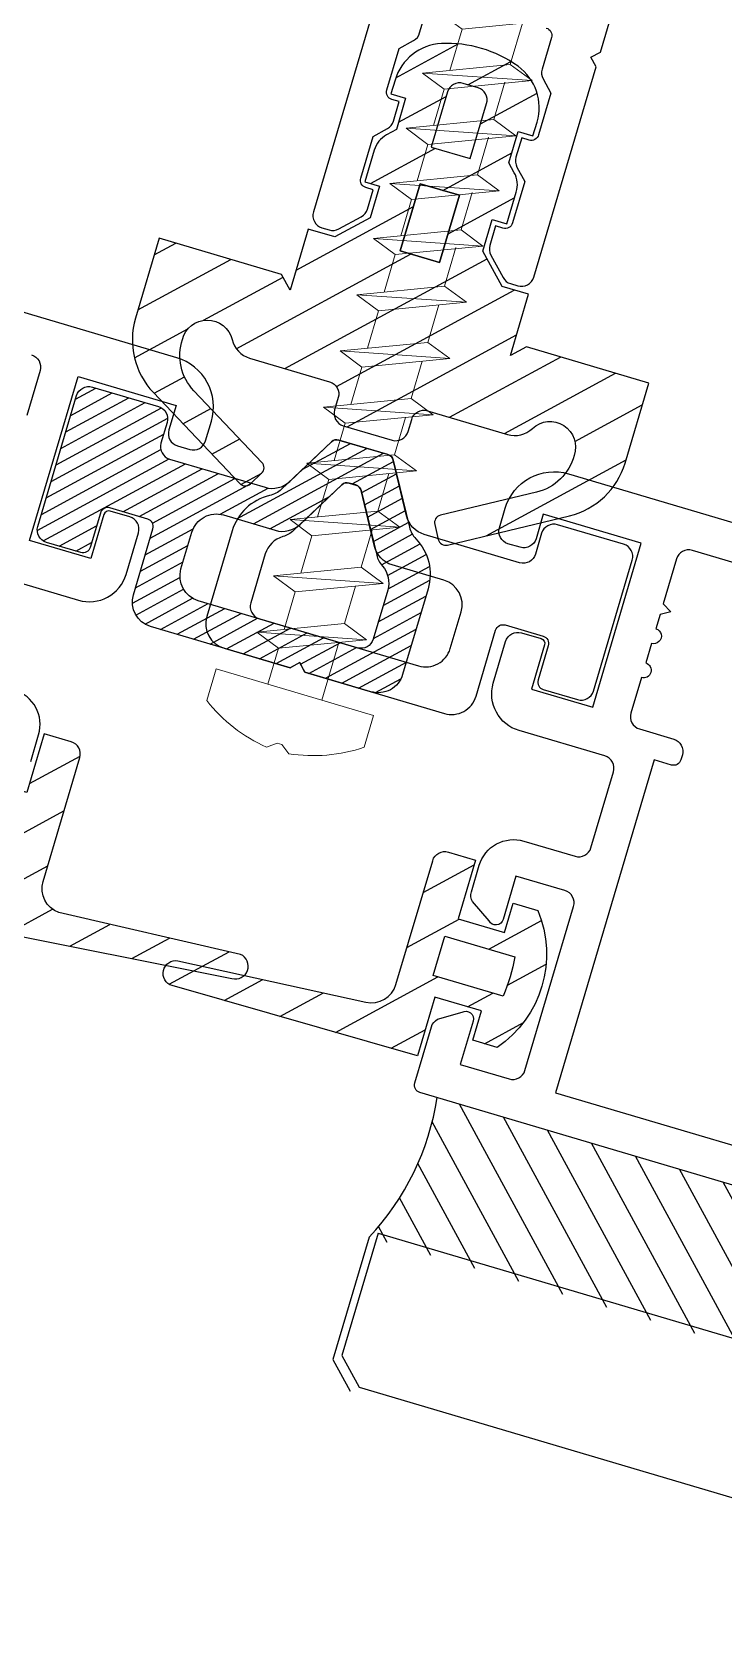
# Model space of a CAD drawing. Header units: millimetres. Extents: x 62878 to 70819, y -67946 to -61850.
# Drawn here: x 66763.21 to 66765.92, y -66945.85 to -66939.57 of the extents above; entities that cross this region are included whole.
import ezdxf

# ---------------------------------------------------------------- set-up
doc = ezdxf.new("R2010")
doc.units = ezdxf.units.MM
doc.layers.add('DOGRAMA', color=171, linetype='Continuous', lineweight=0)
doc.layers.add('DOĞRAMA-yeni', color=40, linetype='Continuous')
pattern_1 = [(28.50198966054999, (66854.00398227051, -66956.07183779827), (-0.07575379786457266, 0.1395095860831588), [])]

# ---------------------------------------------------------------- blocks, each defined once
blk = doc.blocks.new('a2we')
at = {"lineweight": 5, "ltscale": 0.5}
for p, q in [((-196.0144480926461, -415.2868589025547), (-196.5925912144022, -417.2488821181558)), ((-196.0144480926461, -415.2868589025547), (-195.4639709594615, -417.7110762494052)), ((-197.5747968978259, -417.6063757508618), (-196.5747276986959, -417.2423803302317)), ((-194.1582851917165, -418.2620245979042), (-197.5747968978259, -417.6063757508618)), ((-195.1583543907882, -418.6260200186506), (-197.5747968978259, -417.6063757508618)), ((-196.5747276986959, -417.2423803302317), (-194.1582851917165, -418.2620245979042)), ((-196.8896500078097, -417.895480952812), (-197.0961171580722, -418.3448917148726)), ((-194.1582851917165, -418.2620245979042), (-195.1583543907882, -418.6260200186506)), ((-197.1143788935161, -419.7428166739272), (-197.1143788935161, -418.4283854465556)), ((-195.1583543907882, -418.6260200186506), (-194.9264251741961, -419.2953524503964)), ((-194.9154016761394, -420.634479622855), (-194.9154016761394, -419.3608343693425)), ((-198.1144480926461, -420.1068120946153), (-197.1143788935161, -419.7428166739268)), ((-194.9154016761721, -421.4039929561312), (-198.1144480926461, -420.1068120946153)), ((-193.9153324771005, -421.0399975355008), (-198.1144480926461, -420.1068120946153)), ((-197.1143788935161, -419.7428166739268), (-193.9153324771005, -421.0399975355008)), ((-197.1143788935161, -419.7428166739268), (-193.9153324771005, -421.0399975355008)), ((-197.1143788935161, -422.2969096404012), (-197.1143788935162, -420.512330007273)), ((-193.9153324771005, -421.0399975355008), (-194.9154016761721, -421.4039929561312)), ((-194.9154016761721, -423.1885725893157), (-194.9154016761721, -421.4039929561312)), ((-198.1144480926461, -422.6609050610894), (-197.1143788935161, -422.2969096404012)), ((-194.9154016761721, -423.9580859226053), (-198.1144480926461, -422.6609050610894)), ((-193.9153324771005, -423.594090501975), (-198.1144480926461, -422.6609050610894)), ((-197.1143788935161, -422.2969096404012), (-193.9153324771005, -423.594090501975)), ((-197.1143788935161, -422.2969096404012), (-193.9153324771005, -423.594090501975)), ((-197.1143788935161, -424.8510026068752), (-197.1143788935162, -423.0664229737469)), ((-193.9153324771005, -423.594090501975), (-194.9154016761721, -423.9580859226053)), ((-194.9154016761721, -425.7426655557898), (-194.9154016761721, -423.9580859226053)), ((-198.1144480926461, -425.2149980275636), (-197.1143788935161, -424.8510026068752)), ((-194.9154016761721, -426.5121788890793), (-198.1144480926461, -425.2149980275636)), ((-193.9153324771005, -426.1481834684492), (-198.1144480926461, -425.2149980275636)), ((-197.1143788935161, -424.8510026068752), (-193.9153324771005, -426.1481834684492)), ((-197.1143788935161, -424.8510026068752), (-193.9153324771005, -426.1481834684492)), ((-197.1143788935161, -427.3050955733496), (-197.1143788935162, -425.6205159402211)), ((-193.9153324771005, -426.1481834684492), (-194.9154016761721, -426.5121788890793)), ((-194.9154016761721, -428.1967585222638), (-194.9154016761721, -426.5121788890793)), ((-198.1144480926461, -427.669090994038), (-197.1143788935161, -427.3050955733496)), ((-194.9154016761721, -428.9662718555534), (-198.1144480926461, -427.669090994038)), ((-193.9153324771005, -428.6022764349236), (-198.1144480926461, -427.669090994038)), ((-197.1143788935161, -427.3050955733496), (-193.9153324771005, -428.6022764349236)), ((-197.1143788935161, -427.3050955733496), (-193.9153324771005, -428.6022764349236)), ((-197.1143788935161, -429.5591885398237), (-197.1143788935161, -428.0237477951896)), ((-193.9153324771005, -428.6022764349236), (-194.9154016761721, -428.9662718555534)), ((-194.9154016761721, -430.450851488738), (-194.9154016761721, -428.9662718555534)), ((-198.1144480926461, -429.9231839605702), (-197.1143788935161, -429.5591885398237)), ((-197.1143788935161, -429.5591885398237), (-193.9153324771005, -430.8563694013976)), ((-197.1143788935161, -429.5591885398237), (-193.9153324771005, -430.8563694013976)), ((-194.9154016761721, -431.2203648220857), (-198.1144480926461, -429.9231839605702)), ((-193.9153324771005, -430.8563694013976), (-198.1144480926461, -429.9231839605702)), ((-197.1143788935161, -431.8132815063559), (-197.1143788935161, -430.2778407616635)), ((-193.9153324771005, -430.8563694013976), (-194.9154016761721, -431.2203648220857)), ((-194.9154016761721, -432.7049444552304), (-194.9154016761721, -431.2203648220857)), ((-198.1144480926461, -432.177276926986), (-197.1143788935161, -431.8132815063559)), ((-197.1143788935161, -431.8132815063559), (-193.9153324771005, -433.1104623678716)), ((-197.1143788935161, -431.8132815063559), (-193.9153324771005, -433.1104623678716)), ((-194.9154016761721, -433.4744577885599), (-198.1144480926461, -432.177276926986)), ((-193.9153324771005, -433.1104623678716), (-198.1144480926461, -432.177276926986)), ((-197.1143788935161, -434.0673744728301), (-197.1143788935161, -432.5319337281958)), ((-193.9153324771005, -433.1104623678716), (-194.9154016761721, -433.4744577885599)), ((-194.9154016761721, -434.9590374217446), (-194.9154016761721, -433.4744577885599)), ((-198.1144480926461, -434.4313698935184), (-197.1143788935161, -434.0673744728301)), ((-194.9154016761721, -435.7285507550341), (-198.1144480926461, -434.4313698935184)), ((-193.9153324771005, -435.364555334404), (-198.1144480926461, -434.4313698935184)), ((-197.1143788935161, -434.0673744728301), (-193.9153324771005, -435.364555334404)), ((-197.1143788935161, -434.0673744728301), (-193.9153324771005, -435.364555334404)), ((-197.1143788935161, -436.3642339800811), (-197.1143788935161, -434.7860266946118)), ((-193.9153324771005, -435.364555334404), (-194.9154016761721, -435.7285507550341)), ((-194.9154016761721, -437.2558969289955), (-194.9154016761721, -435.7285507550341)), ((-198.1144480926461, -436.7282294008277), (-197.1143788935161, -436.3642339800811)), ((-197.1143788935161, -436.3642339800811), (-193.9153324771005, -437.6614148416551)), ((-197.1143788935161, -436.3642339800811), (-193.9153324771005, -437.6614148416551)), ((-194.9154016761721, -438.0254102623434), (-198.1144480926461, -436.7282294008277)), ((-193.9153324771005, -437.6614148416551), (-198.1144480926461, -436.7282294008277)), ((-197.1143788935161, -438.6610934873901), (-197.1143788935161, -437.1337473134849)), ((-193.9153324771005, -437.6614148416551), (-194.9154016761721, -438.0254102623434)), ((-194.9154016761721, -439.5527564362646), (-194.9154016761721, -438.0254102623434)), ((-198.1144480926461, -439.0250889080787), (-197.1143788935161, -438.6610934873901)), ((-194.9154016761721, -440.3222697695944), (-198.1144480926461, -439.0250889080787)), ((-193.9153324771005, -439.9582743489061), (-198.1144480926461, -439.0250889080787)), ((-197.1143788935161, -438.6610934873901), (-193.9153324771005, -439.9582743489061)), ((-197.1143788935161, -438.6610934873901), (-193.9153324771005, -439.9582743489061)), ((-197.1143788935161, -440.9579529946993), (-197.1143788935161, -439.430606820736)), ((-193.9153324771005, -439.9582743489061), (-194.9154016761721, -440.3222697695944)), ((-194.9154016761721, -441.849615943574), (-194.9154016761721, -440.3222697695944)), ((-198.1144480926461, -441.3219484153295), (-197.1143788935161, -440.9579529946993)), ((-194.9154016761721, -442.6191292769035), (-198.1144480926461, -441.3219484153295)), ((-193.9153324771005, -442.2551338562151), (-198.1144480926461, -441.3219484153295)), ((-197.1143788935161, -440.9579529946993), (-193.9153324771005, -442.2551338562151)), ((-197.1143788935161, -443.2537258831643), (-197.1143788935161, -441.7274663280053)), ((-193.9153324771005, -442.2551338562151), (-194.9154016761721, -442.6191292769035)), ((-194.9154016761721, -444.1453888320787), (-194.9154016761721, -442.6191292769035)), ((-198.1144480926461, -443.6177213039109), (-197.1143788935161, -443.2537258831643)), ((-197.1143788935161, -443.2537258831643), (-193.9153324771005, -444.5509067447383)), ((-194.9154016761721, -444.9149021654266), (-198.1144480926461, -443.6177213039109)), ((-193.9153324771005, -444.5509067447383), (-198.1144480926461, -443.6177213039109)), ((-197.1143788935161, -445.5538642814245), (-197.1143788935161, -444.0232392165685)), ((-193.9153324771005, -444.5509067447383), (-194.9154016761721, -444.9149021654266)), ((-194.9154016761721, -446.4455272302989), (-194.9154016761721, -444.9149021654266)), ((-198.1144480926461, -445.9178597020545), (-197.1143788935161, -445.5538642814245)), ((-193.9153324771005, -446.8510451429402), (-198.1144480926461, -445.9178597020545)), ((-194.9154016761721, -447.2150405636282), (-198.1144480926461, -445.9178597020545)), ((-197.1143788935161, -445.5538642814245), (-193.9153324771005, -446.8510451429402)), ((-197.1143788935161, -445.5538642814245), (-193.9153324771005, -446.8510451429402)), ((-197.1143788935161, -447.8540026795677), (-197.1143788935161, -446.3233776147298)), ((-193.9153324771005, -446.8510451429402), (-194.9154016761721, -447.2150405636282)), ((-194.9154016761721, -448.7456656284821), (-194.9154016761721, -447.2150405636282)), ((-197.1143788935161, -447.8540026795677), (-198.1144480926461, -448.2179981003141)), ((-193.9153324771005, -449.1511835411412), (-197.1143788935161, -447.8540026795677)), ((-194.9154016761721, -449.5151789618299), (-198.1144480926461, -448.2179981003141)), ((-198.1144480926461, -448.2179981003141), (-193.9153324771005, -449.1511835411412)), ((-197.1143788935161, -450.1541410778275), (-197.1143788935161, -448.6235160129718)), ((-193.9153324770423, -449.1511835411412), (-194.9154016761721, -449.5151789618299)), ((-194.9154016761723, -451.0458040266858), (-194.9154016761721, -449.5151789618299)), ((-198.1144480926461, -450.5181364984577), (-197.1143788935161, -450.1541410778275)), ((-197.1143788935161, -450.1541410778275), (-193.9153324770423, -451.4513219393434)), ((-194.9154016761721, -451.8153173600317), (-198.1144480926461, -450.5181364984577)), ((-193.9153324770423, -451.4513219393434), (-198.1144480926461, -450.5181364984577)), ((-197.1143788935161, -453.2868589025547), (-197.1143788935162, -450.9236544111328)), ((-193.9153324770423, -451.4513219393434), (-194.9154016761721, -451.8153173600317)), ((-194.9154016761721, -453.2868589025547), (-194.9154016761721, -451.8153173600317)), ((-192.7980524524961, -453.2868589025547), (-199.230843732796, -453.2868589025547)), ((-199.230843732796, -454.5827171301502), (-199.230843732796, -453.2868589025547)), ((-192.7980524524961, -454.5827171301502), (-192.7980524524961, -453.2868589025547))]:
    blk.add_line(p, q, dxfattribs=at)
blk.add_lwpolyline([(-196.4690204826777, -455.6637351848848), (-196.1125089353335, -455.3998333582319), (-195.9163872499585, -455.3998333582319), (-195.5598757026143, -455.6637351848848)], dxfattribs=at)
for centre, radius, start, end in [((-196.9143788935627, -418.4283854465556), 0.2, 155.3251238657465, 180), ((-195.115401676151, -419.3608343693425), 0.2, 0, 19.11162363728389), ((-195.6603624057317, -449.5292358589606), 6.187568978619671, 234.757305859688, 262.4904896380407), ((-196.3685337795604, -449.5292358589606), 6.187568978619673, 277.5095103619591, 305.2426941403116)]:
    blk.add_arc(centre, radius, start, end, dxfattribs=at)
blk = doc.blocks.new('SPANDREL 98')
at = {"layer": 'DOĞRAMA-yeni', "color": 122, "lineweight": -2}
for p, q in [((46272.91855278611, 27296.66940725674), (46178.74697526782, 27268.83141178674)), ((46272.91855278608, 27296.66940725673), (46273.06013874614, 27296.18987267413)), ((46273.06013874617, 27296.18987267413), (46272.99254902167, 27296.06564856559)), ((46272.99254902167, 27296.06564856561), (46179.01278533634, 27268.28428747964))]:
    blk.add_line(p, q, dxfattribs=at)

msp = doc.modelspace()

# ---------------------------------------------------------------- hatches: boundary and pattern name
at = {"layer": 'DOGRAMA', "lineweight": -2}
h = msp.add_hatch(dxfattribs=at)
h.set_pattern_fill('ANSI31', color=256, scale=0.0004999999999999999, angle=343.5057849383394, style=0)
h.set_pattern_definition(pattern_1)
edge = h.paths.add_edge_path(flags=16)
edge.add_arc((66764.94545488966, -66939.83372757095), 0.04999999998816498, 343.5019896834506, 433.5019896834506)
edge.add_line((66764.95965399206, -66939.7857860911), (66764.90212421626, -66939.76874716819))
edge.add_arc((66764.88792511381, -66939.81668864805), 0.05000000001451524, 73.50198964021992, 163.5019896402199)
edge.add_line((66764.83998363395, -66939.8024895456), (66764.77608767306, -66940.01822620495))
edge.add_line((66764.77608767306, -66940.01822620495), (66764.9295004086, -66940.06366333272))
edge.add_line((66764.9295004086, -66940.06366333272), (66764.99339636951, -66939.84792667335))
h.paths.add_polyline_path([(66764.88690310135, -66940.20748777225), (66764.73349036578, -66940.1620506445), (66764.6553953025, -66940.42572878368), (66764.80880803801, -66940.47116591145)], flags=16)
edge = h.paths.add_edge_path()
edge.add_arc((66764.8265060445, -66939.81278143458), 0.2000000000338933, 92.93577077231406, 163.5019896550248)
edge.add_line((66764.63474012507, -66939.75598502487), (66764.6187506752, -66939.80997138722))
edge.add_line((66764.6187506752, -66939.80997138722), (66764.67628045104, -66939.82701031014))
edge.add_line((66764.67628045104, -66939.82701031014), (66764.6398500209, -66939.95001306625))
edge.add_line((66764.6398500209, -66939.95001306625), (66764.60168243249, -66939.9707380921))
edge.add_arc((66764.64940136025, -66940.05861814634), 0.09999999999968626, 118.5019896412645, 163.5019896434788)
edge.add_line((66764.55351840056, -66940.03021994147), (66764.51651713776, -66940.15515004215))
edge.add_line((66764.51651713776, -66940.15515004215), (66764.57404691359, -66940.17218896507))
edge.add_line((66764.57404691359, -66940.17218896507), (66764.53761648346, -66940.29519172118))
edge.add_line((66764.53761648346, -66940.29519172118), (66764.39877487476, -66940.37058280686))
edge.add_line((66764.39877487476, -66940.37058280686), (66764.29494871062, -66940.33983201771))
edge.add_line((66764.29494871062, -66940.33983201771), (66764.2239531985, -66940.57953941697))
edge.add_line((66764.2239531985, -66940.57953941697), (66764.19021082108, -66940.51739883468))
edge.add_line((66764.19021082108, -66940.51739883468), (66763.71079602255, -66940.37540781044))
edge.add_line((66763.71079602255, -66940.37540781044), (66763.61799285753, -66940.68874600138))
edge.add_arc((66763.9056417366, -66940.77394061595), 0.2999999999646269, 163.501989650684, 223.5019896506822)
edge.add_line((66763.68803659658, -66940.98045454531), (66764.02622526282, -66941.33680625612))
edge.add_arc((66764.04798577676, -66941.31615486319), 0.02999999995351054, 223.5019897134053, 313.5019897144328)
edge.add_line((66764.06863716971, -66941.33791537715), (66764.11215819773, -66941.29661259128))
edge.add_arc((66764.09150680479, -66941.27485207729), 0.0299999999951935, 313.5019896761697, 403.5019896761698)
edge.add_line((66764.11326731878, -66941.25420068434), (66763.84661717628, -66940.97322960525))
edge.add_arc((66763.9916872696, -66940.83555365229), 0.2000000000029615, 161.5823923273019, 223.5019896685685, ccw=False)
edge.add_arc((66763.89905191027, -66940.79619033413), 0.1000000000155856, 13.501989662716824, 166.216837264078, ccw=False)
edge.add_arc((66764.09352427289, -66940.74949450807), 0.09999999998593681, 193.5019896565563, 253.5019896594675)
edge.add_line((66764.06512606805, -66940.84537746776), (66764.37846670879, -66940.93818135836))
edge.add_arc((66764.36426760638, -66940.98612283822), 0.05000000000625027, -16.498010327802717, 73.50198967219728, ccw=False)
edge.add_line((66764.41220908624, -66941.00032194064), (66764.39801420523, -66941.04824916729))
edge.add_arc((66764.44595568508, -66941.06244826969), 0.04999999998816498, 163.5019896834507, 253.5019896834506)
edge.add_line((66764.43175658268, -66941.11038974953), (66764.62352250211, -66941.16718615923))
edge.add_arc((66764.63772160454, -66941.1192446794), 0.04999999998247714, 253.5019896467377, 343.5019896420022)
edge.add_line((66764.68566308435, -66941.13344378183), (66764.69985796532, -66941.08551655518))
edge.add_arc((66764.74779944519, -66941.09971565762), 0.05000000002846804, 73.5019896609441, 163.5019896449554, ccw=False)
edge.add_line((66764.76199854762, -66941.05177417774), (66765.07533918833, -66941.14457806833))
edge.add_arc((66765.10373739319, -66941.04869510862), 0.1000000000068127, 253.5019896538409, 313.5019896508878)
edge.add_arc((66765.24141334611, -66941.19376520197), 0.09999999999173248, -19.212857944803602, 133.5019896566272, ccw=False)
edge.add_arc((66765.14228278605, -66941.1763321105), 0.1999999999731066, 283.5019896656368, 345.421587009651, ccw=False)
edge.add_line((66765.18897861213, -66941.37080447309), (66764.81232544864, -66941.46124473088))
edge.add_arc((66764.81932982255, -66941.49041558527), 0.03000000000070547, 103.5019896600144, 193.5019896600144)
edge.add_line((66764.79015896816, -66941.49741995918), (66764.804167716, -66941.55576166796))
edge.add_arc((66764.83333857042, -66941.54875729406), 0.03000000001145763, 193.5019896265015, 283.5019896265016)
edge.add_line((66764.84034294431, -66941.57792814847), (66765.31804691159, -66941.46322402768))
edge.add_arc((66765.2480031725, -66941.17151548374), 0.2999999999895074, 283.5019896579609, 343.501989657592)
edge.add_line((66765.53565205159, -66941.25671009829), (66765.62845521659, -66940.94337190739))
edge.add_line((66765.62845521659, -66940.94337190739), (66765.1490404181, -66940.80138088315))
edge.add_line((66765.1490404181, -66940.80138088315), (66765.08689983582, -66940.83512326058))
edge.add_line((66765.08689983582, -66940.83512326058), (66765.15789534795, -66940.5954158613))
edge.add_line((66765.15789534795, -66940.5954158613), (66765.05406918374, -66940.56466507215))
edge.add_line((66765.05406918374, -66940.56466507215), (66764.9786780981, -66940.42582346345))
edge.add_line((66764.9786780981, -66940.42582346345), (66765.01510852823, -66940.30282070735))
edge.add_line((66765.01510852823, -66940.30282070735), (66765.07263830406, -66940.31985963027))
edge.add_line((66765.07263830406, -66940.31985963027), (66765.10963956686, -66940.19492952958))
edge.add_arc((66765.01375660715, -66940.1665313247), 0.1000000000109452, 343.5019896458465, 388.5019896485915)
edge.add_line((66765.10163666139, -66940.11881239693), (66765.08091163554, -66940.08064480853))
edge.add_line((66765.08091163554, -66940.08064480853), (66765.11734206567, -66939.95764205244))
edge.add_line((66765.11734206567, -66939.95764205244), (66765.17487184147, -66939.97468097533))
edge.add_line((66765.17487184147, -66939.97468097533), (66765.19086129137, -66939.92069461296))
edge.add_arc((66764.99909537195, -66939.86389820327), 0.2000000000053604, 343.5019896618352, 414.0682085446837)
edge.add_arc((66764.84036009382, -66940.08292642393), 0.4704999999501362, 54.06820854103174, 92.93577077629863)
at = {"layer": 'DOGRAMA', "lineweight": -2, "ltscale": 5}
h = msp.add_hatch(dxfattribs=at)
h.set_pattern_fill('ANSI31', color=256, scale=0.00015, angle=343.5057849383394, style=0)
h.set_pattern_definition([(28.50198966054999, (66854.00398227051, -66956.07183779827), (-0.0227261393593758, 0.04185287582494263), [])])
edge = h.paths.add_edge_path(flags=16)
edge.add_line((66764.45536683916, -66941.33502412218), (66764.48152096194, -66941.3427703384))
edge.add_arc((66764.47300150049, -66941.37153522628), 0.02999999997667105, 13.50198963947929, 73.50198965108291, ccw=False)
edge.add_line((66764.50217235487, -66941.36453085238), (66764.56296059876, -66941.61769338112))
edge.add_arc((66764.66019678004, -66941.59434546818), 0.09999999993725193, 193.5019896118064, 221.3609477241556)
edge.add_arc((66764.5100844523, -66941.72650555686), 0.1000000000035128, -16.498010295825225, 41.36094781503073, ccw=False)
edge.add_line((66764.60596741202, -66941.75490376163), (66764.54911640563, -66941.94685401977))
edge.add_arc((66764.50117492578, -66941.93265491734), 0.04999999999642995, 253.5019896562086, 343.5019896514732, ccw=False)
edge.add_line((66764.48697582335, -66941.9805963972), (66763.8637365853, -66941.7960080657))
edge.add_arc((66763.89213479015, -66941.700125106), 0.1000000000026802, 163.5019896618353, 253.5019896618353, ccw=False)
edge.add_line((66763.79625183044, -66941.67172690116), (66763.83890373437, -66941.52771812286))
edge.add_arc((66763.93478669407, -66941.55611632769), 0.09999999998459493, 73.50198966746188, 163.5019896674619, ccw=False)
edge.add_line((66763.9631848989, -66941.460233368), (66764.16578153562, -66941.52023757323))
edge.add_arc((66764.19417974041, -66941.42435461353), 0.09999999999028276, 253.5019896858184, 313.5019896802016)
edge.add_line((66764.2630177169, -66941.49688966016), (66764.4261959848, -66941.34202849607))
edge.add_arc((66764.44684737771, -66941.36378901005), 0.02999999996460377, 73.50198964319043, 133.5019896549832, ccw=False)
edge = h.paths.add_edge_path()
edge.add_line((66763.6663144069, -66941.47660135412), (66763.51769581935, -66941.43258413662))
edge.add_arc((66763.5091763579, -66941.46134902452), 0.02999999999062385, 73.50198965897536, 163.5019896589753)
edge.add_line((66763.48041147, -66941.45282956307), (66763.44065398321, -66941.58706570668))
edge.add_arc((66763.41188909533, -66941.57854624522), 0.02999999998080353, 253.501989624435, 343.501989624435, ccw=False)
edge.add_line((66763.40336963386, -66941.6073111331), (66763.26913349022, -66941.56755364632))
edge.add_arc((66763.28333259265, -66941.5196121665), 0.04999999996852433, 163.5019896420022, 253.5019896420022, ccw=False)
edge.add_line((66763.23539111283, -66941.50541306408), (66763.38732150877, -66940.99243922964))
edge.add_arc((66763.43526298861, -66941.00663833205), 0.04999999999229746, 73.50198966272637, 163.5019896674619, ccw=False)
edge.add_line((66763.44946209103, -66940.95869685222), (66763.70834608225, -66941.0353720053))
edge.add_arc((66763.69414697982, -66941.08331348514), 0.04999999999642995, -16.498010348526805, 73.5019896514732, ccw=False)
edge.add_line((66763.74208845966, -66941.09751258757), (66763.71794998556, -66941.17901310333))
edge.add_arc((66763.76589146539, -66941.19321220578), 0.04999999998660962, 163.501989630749, 253.501989630749)
edge.add_line((66763.75169236294, -66941.24115368561), (66764.12534176398, -66941.35181956684))
edge.add_arc((66764.15373996882, -66941.25593660717), 0.0999999999747746, 253.5019896570998, 313.5019896563189)
edge.add_line((66764.22257794527, -66941.32847165382), (66764.38575621316, -66941.17361048973))
edge.add_arc((66764.40640760613, -66941.19537100372), 0.03000000001522799, 73.50198973594848, 133.5019897164878, ccw=False)
edge.add_line((66764.41492706756, -66941.16660611577), (66764.60715534809, -66941.22353946565))
edge.add_arc((66764.59863588665, -66941.2523043536), 0.0300000000423026, 13.501989728108583, 73.50198971719311, ccw=False)
edge.add_line((66764.62780674107, -66941.24529997965), (66764.69082475716, -66941.50774875753))
edge.add_arc((66764.78806093847, -66941.48440084449), 0.1000000000034841, 193.5019896627168, 223.990661375138)
edge.add_arc((66764.57222503456, -66941.69276317934), 0.199999999998281, -16.498010342161876, 43.99066136624401, ccw=False)
edge.add_line((66764.76399095397, -66941.74955958904), (66764.66454264036, -66942.08533428675))
edge.add_arc((66764.56865968065, -66942.0569360819), 0.1000000000026802, 253.5019896618353, 343.5019896618353, ccw=False)
edge.add_line((66764.5402614758, -66942.15281904161), (66764.28137748464, -66942.07614388852))
edge.add_line((66764.28137748464, -66942.07614388852), (66764.26113205816, -66942.03885953916))
edge.add_line((66764.26113205816, -66942.03885953916), (66764.22384770878, -66942.05910496562))
edge.add_line((66764.22384770878, -66942.05910496562), (66763.67731483848, -66941.897235198))
edge.add_arc((66763.70571304334, -66941.80135223831), 0.0999999999928599, 163.5019896458465, 253.5019896514732, ccw=False)
edge.add_line((66763.60983008363, -66941.77295403344), (66763.68655983335, -66941.5138857035))
edge.add_arc((66763.65779494544, -66941.50536624204), 0.03000000000870914, 343.50198964022, 433.5019896402199)
at = {"layer": 'DOGRAMA', "lineweight": -2}
h = msp.add_hatch(dxfattribs=at)
h.set_pattern_fill('ANSI31', color=256, scale=0.0004999999999999999, angle=343.5057849383394, style=0)
h.set_pattern_definition(pattern_1)
edge = h.paths.add_edge_path(flags=16)
edge.add_arc((66762.53381467373, -66942.51422208146), 0.6682513993714182, 336.6263104455566, 350.3776688759121, ccw=False)
edge.add_line((66763.14722729221, -66942.77933506163), (66762.8737747467, -66942.69834505643))
edge.add_line((66762.8737747467, -66942.69834505643), (66762.91921187445, -66942.54493232092))
edge.add_line((66762.91921187445, -66942.54493232092), (66763.19266441997, -66942.62592232607))
edge = h.paths.add_edge_path()
edge.add_line((66763.36620255344, -66942.34879457972), (66763.26073129778, -66942.31755655441))
edge.add_line((66763.26073129778, -66942.31755655441), (66763.19257560614, -66942.54767565768))
edge.add_line((66763.19257560614, -66942.54767565768), (66763.0103979827, -66942.49371906849))
edge.add_line((66763.0103979827, -66942.49371906849), (66763.0444758285, -66942.37865951685))
edge.add_line((66763.0444758285, -66942.37865951685), (66762.94859286881, -66942.35026131198))
edge.add_arc((66763.1969976174, -66942.71585545974), 0.4420000000017774, 124.1943415389072, 202.8096377726617)
edge.add_line((66762.78956292164, -66942.88720588632), (66762.88544588137, -66942.91560409116))
edge.add_line((66762.88544588137, -66942.91560409116), (66762.91952372718, -66942.80054453954))
edge.add_line((66762.91952372718, -66942.80054453954), (66763.10170135062, -66942.85450112876))
edge.add_line((66763.10170135062, -66942.85450112876), (66763.03354565898, -66943.08462023204))
edge.add_line((66763.03354565898, -66943.08462023204), (66763.99573378338, -66943.27635154461))
edge.add_arc((66764.00993288579, -66943.22841006477), 0.04999999999229746, 253.5019896674619, 426.792152854605)
edge.add_line((66764.02963627526, -66943.18245599592), (66763.31779685293, -66943.0184769987))
edge.add_arc((66763.35211813841, -66942.92455123352), 0.1000000000050726, 163.5019896698297, 249.9272601050611, ccw=False)
edge.add_line((66763.2562351787, -66942.89615302869), (66763.39994493089, -66942.410935162))
edge.add_arc((66763.35200345103, -66942.39673605959), 0.05000000000625027, 343.5019896721973, 433.5019896721973)
h = msp.add_hatch(dxfattribs=at)
h.set_pattern_fill('ANSI31', color=256, scale=0.0004999999999999999, angle=343.5057849383394, style=0)
h.set_pattern_definition(pattern_1)
edge = h.paths.add_edge_path(flags=16)
edge.add_arc((66764.4446549547, -66943.08016658186), 0.6682513993164618, 336.6263104435767, 350.3776688738477, ccw=False)
edge.add_line((66765.05806757312, -66943.34527956203), (66764.7846150276, -66943.26428955681))
edge.add_line((66764.7846150276, -66943.26428955681), (66764.83005215536, -66943.1108768213))
edge.add_line((66764.83005215536, -66943.1108768213), (66765.10350470088, -66943.19186682648))
edge = h.paths.add_edge_path()
edge.add_line((66764.84422004313, -66942.78133278636), (66764.94969129877, -66942.8125708117))
edge.add_line((66764.94969129877, -66942.8125708117), (66764.88153560713, -66943.04268991499))
edge.add_line((66764.88153560713, -66943.04268991499), (66765.06371323059, -66943.09664650419))
edge.add_line((66765.06371323059, -66943.09664650419), (66765.0977910764, -66942.98158695256))
edge.add_line((66765.0977910764, -66942.98158695256), (66765.1936740361, -66943.00998515742))
edge.add_arc((66764.78623934035, -66943.18133558403), 0.4419999999992149, -55.80565845741228, 22.809637776870716, ccw=False)
edge.add_line((66765.03464408896, -66943.54692973176), (66764.93876112928, -66943.51853152692))
edge.add_line((66764.93876112928, -66943.51853152692), (66764.9728389751, -66943.40347197524))
edge.add_line((66764.9728389751, -66943.40347197524), (66764.79066135164, -66943.34951538603))
edge.add_line((66764.79066135164, -66943.34951538603), (66764.72250566003, -66943.57963448935))
edge.add_line((66764.72250566003, -66943.57963448935), (66763.76164819789, -66943.30444608473))
edge.add_arc((66763.77584730029, -66943.25650460488), 0.04999999998816498, 80.21182648772941, 253.5019896834506, ccw=False)
edge.add_line((66763.7843476051, -66943.20723245437), (66764.52012213215, -66943.36936186576))
edge.add_arc((66764.542486749, -66943.27189482562), 0.09999999999535072, 257.0767192307279, 343.5019896618352)
edge.add_line((66764.6383697087, -66943.30029303046), (66764.78207946083, -66942.81507516383))
edge.add_arc((66764.83002094072, -66942.82927426625), 0.05000000003415589, 73.50198968166842, 163.5019896816683, ccw=False)
h = msp.add_hatch(dxfattribs=at)
h.set_pattern_fill('ANSI31', color=256, scale=0.0004, angle=343.5057849383394, style=0)
h.set_pattern_definition([(118.50198966055, (67084.34690572342, -67024.29381952125), (0.111607668866527, 0.06060303829166213), [])])
edge = h.paths.add_edge_path()
edge.add_ellipse((66766.07447099916, -66944.1208504552), major_axis=(-0.01943332476494711, 0.01945754067006829), ratio=0.9999999999145266, start_angle=28.537665632517474, end_angle=118.53766563352781, ccw=False)
edge.add_line((66766.04810318523, -66944.11304094885), (66764.79922763513, -66943.74315433073))
edge.add_ellipse((66763.79476188851, -66943.59237473622), major_axis=(0.718669154498695, 0.7177747339573761), ratio=0.999999999957408, start_angle=271.6518979014994, end_angle=306.4987889237835, ccw=False)
edge.add_line((66764.53295544637, -66944.29005388409), (66765.9040817701, -66944.69614821339))
edge.add_line((66765.9040817701, -66944.69614821339), (66766.06666149283, -66944.14721826912))
edge = h.paths.add_edge_path()
edge.add_line((66766.33960863765, -66944.19937778678), (66766.10083881309, -66944.12865996153))
edge.add_ellipse((66766.07447099916, -66944.1208504552), major_axis=(-0.01943332476497629, 0.01945754067009751), ratio=0.9999999998596392, start_angle=118.5376656300599, end_angle=208.5376656192995, ccw=False)
edge.add_line((66766.06666149283, -66944.14721826912), (66765.9040817701, -66944.69614821339))
edge.add_line((66765.9040817701, -66944.69614821339), (66766.16921940858, -66944.77467554496))
edge.add_line((66766.16921940856, -66944.77467554495), (66766.33960863763, -66944.19937778678))

# ---------------------------------------------------------------- linework, layer by layer
for p, q in [((66764.53295544637, -66944.29005388409), (66764.39096442217, -66944.76946868263)), ((66764.3909644221, -66944.76946868261), (66764.45844917695, -66944.89374984716))]:
    msp.add_line(p, q, dxfattribs=at)
at = {"layer": 'DOGRAMA', "lineweight": -2, "ltscale": 0.5}
for points in [[(66765.22702623007, -66939.55209380119, -0.4142135623725959), (66765.24727165652, -66939.58937815054), (66765.21055581002, -66939.71334457895, 0.1989123673796753), (66765.21455726278, -66939.75140314527), (66765.24516520216, -66939.80777128883), (66765.19688825391, -66939.97077232033, -0.4142135623736503), (66765.15960390455, -66939.9910177468), (66765.13083901665, -66939.98249828535), (66765.1083222726, -66940.0585232339, 0.1989123673797502), (66765.11232372533, -66940.0965818002), (66765.14293166468, -66940.15294994376), (66765.0946547165, -66940.31595097529, -0.4142135623732063), (66765.05737036711, -66940.33619640174), (66765.02860547922, -66940.32767694029), (66765.00608873513, -66940.40370188882, 0.1989123673796753), (66765.01009018789, -66940.44176045514), (66765.05780911566, -66940.52964050935, 0.1989123673797207), (66765.08755004036, -66940.5537225253), (66765.11563350906, -66940.56204016696, 0.4142135623730951), (66765.17777409131, -66940.52829778953), (66765.42199865301, -66939.70370433606), (66765.40175322656, -66939.66641998668), (66765.43903757591, -66939.64617456024), (66765.95020526314, -66937.92028128557, -0.4142135623730951)], [(66764.55905201568, -66939.44812049245), (66764.31482745399, -66940.2727139459, 0.4142135623730951), (66764.34856983143, -66940.33485452818), (66764.37665330012, -66940.3431721698, 0.1989123673795887), (66764.41471186644, -66940.33917071707), (66764.50259192064, -66940.29145178928, 0.1989123673797732), (66764.52667393663, -66940.26171086458), (66764.54919068067, -66940.18568591606), (66764.52042579275, -66940.1771664546, -0.4142135623730951), (66764.50018036633, -66940.13988210523), (66764.54845731455, -66939.97688107372), (66764.60482545811, -66939.94627313435, 0.1989123673797732), (66764.62890747405, -66939.91653220967), (66764.65142421811, -66939.84050726112), (66764.6226593302, -66939.83198779964, -0.4142135623729841), (66764.60241390375, -66939.79470345029), (66764.650690852, -66939.6317024188), (66764.70705899555, -66939.60109447941, 0.1989123673797501), (66764.7311410115, -66939.57135355473), (66764.767856858, -66939.44738712633, -0.4142135623729288)], [(66763.05931465302, -66941.69471521405), (66763.39490501197, -66941.79410893099, 0.4142135623730951), (66763.58132675884, -66941.6928817987), (66763.62960370706, -66941.52988076721, 0.4142135623730951), (66763.59586132961, -66941.46774018493), (66763.51915496183, -66941.44502162105, 0.4142135623730951), (66763.49429872894, -66941.45851857202), (66763.44318196023, -66941.63110789949), (66763.20347456096, -66941.56011238738), (66763.39374253343, -66940.91769655737), (66763.77727437223, -66941.03128937674), (66763.7488761674, -66941.12717233646, 0.4142135623730951), (66763.78261854485, -66941.18931291874), (66763.83056002465, -66941.20351202117, 0.4142135623730951), (66763.89270060699, -66941.16976964373), (66763.91541917084, -66941.09306327596, 0.4142135623730951), (66763.78044966114, -66940.84450094687), (66762.03537979446, -66940.32765361866, -0.4142135623730951)], [(66766.71688682922, -66944.31111842765), (66764.73210956334, -66943.72327558734, -0.4142135623730951), (66764.71186413686, -66943.68599123794), (66764.77697838075, -66943.46614119965, -0.1989616347783402), (66764.8010668396, -66943.43639732209), (66764.89711755002, -66943.40838053731, -0.6680475602943508), (66764.9401931146, -66943.44326962203), (66764.88976642226, -66943.61352899359), (66765.08153234166, -66943.67032540328, 0.4142135623730951), (66765.14367292394, -66943.63658302584), (66765.33394089641, -66942.99416719585, 0.4142135623730951), (66765.30019851896, -66942.93202661356), (66765.1084325996, -66942.87523020385), (66765.05800590722, -66943.04548957541, -0.6680475602943992), (66765.00287814447, -66943.05129321876), (66764.93757985011, -66942.97547834653, -0.1991096956271691), (66764.93357176194, -66942.93742338326), (66764.96460816001, -66942.83263289659, -0.4142135623730951), (66765.13860179039, -66942.7381542398), (66765.33995600574, -66942.79779046998, 0.4142135623730951), (66765.40209658805, -66942.76404809255), (66765.49013102303, -66942.46681091747, 0.4142135623730951), (66765.45638864562, -66942.4046703352), (66765.12079828668, -66942.30527661824, -0.4142135623730951), (66765.01957115438, -66942.1188548714), (66765.06784810261, -66941.95585383991, -0.4142135623730951), (66765.12998868487, -66941.92211146247), (66765.20669505265, -66941.94483002635, -0.4142135623730951), (66765.22019200365, -66941.96968625925), (66765.16907523491, -66942.14227558674), (66765.40878263419, -66942.21327109884), (66765.5990506066, -66941.57085526883), (66765.2155187678, -66941.45726244946), (66765.18712056294, -66941.55314540917, -0.4142135623730951), (66765.1249799807, -66941.58688778659), (66765.07703850084, -66941.57268868416, -0.4142135623730951), (66765.04329612342, -66941.51054810188), (66765.0660146873, -66941.4338417341, -0.4142135623730951), (66765.31457701637, -66941.29887222439), (66767.05964688299, -66941.8157195526, 0.4142135623730951)], [(66763.20767848726, -66942.42625569603), (66763.23871488534, -66942.32146520937, 0.4142135623730951), (66763.14423622855, -66942.14747157901)]]:
    msp.add_lwpolyline(points, format="xyb", dxfattribs=at)
at = {"layer": 'DOGRAMA', "lineweight": -2}
for points in [[(66764.81626275482, -66939.61304391925, 0.3180171180317411), (66764.63474012507, -66939.75598502487), (66764.6187506752, -66939.80997138722), (66764.67628045104, -66939.82701031014), (66764.6398500209, -66939.95001306625), (66764.60168243249, -66939.9707380921, 0.198912367379756), (66764.55351840056, -66940.03021994147), (66764.51651713776, -66940.15515004215), (66764.57404691359, -66940.17218896507), (66764.53761648346, -66940.29519172118), (66764.39877487476, -66940.37058280686), (66764.29494871062, -66940.33983201771), (66764.2239531985, -66940.57953941697), (66764.19021082108, -66940.51739883468), (66763.71079602255, -66940.37540781044), (66763.61799285753, -66940.68874600138, 0.2679491924317952), (66763.68803659658, -66940.98045454531), (66764.02622526282, -66941.33680625612, 0.4142135623735607), (66764.06863716971, -66941.33791537715), (66764.11215819773, -66941.29661259128, 0.4142135623726812), (66764.11326731878, -66941.25420068434), (66763.84661717628, -66940.97322960525, -0.2769467766270159), (66763.80193147677, -66940.77236552771, -0.7863209524829787), (66763.99628809158, -66940.7728424211, 0.2679491924310053), (66764.06512606805, -66940.84537746776), (66764.37846670879, -66940.93818135836, -0.4142135623730951), (66764.41220908624, -66941.00032194064), (66764.39801420523, -66941.04824916729, 0.4142135623730951), (66764.43175658268, -66941.11038974953), (66764.62352250211, -66941.16718615923, 0.4142135623730951), (66764.68566308435, -66941.13344378183), (66764.69985796532, -66941.08551655518, -0.4142135623730133), (66764.76199854762, -66941.05177417774), (66765.07533918833, -66941.14457806833, 0.2679491924310054), (66765.17257536965, -66941.1212301553, -0.7863209524829787), (66765.33584360054, -66941.22667305889, -0.2769467766270156), (66765.18897861213, -66941.37080447309), (66764.81232544864, -66941.46124473088, 0.4142135623726812), (66764.79015896816, -66941.49741995918), (66764.804167716, -66941.55576166796, 0.4142135623735606), (66764.84034294431, -66941.57792814847), (66765.31804691159, -66941.46322402768, 0.2679491924317952), (66765.53565205159, -66941.25671009829), (66765.62845521659, -66940.94337190739), (66765.1490404181, -66940.80138088315), (66765.08689983582, -66940.83512326058), (66765.15789534795, -66940.5954158613), (66765.05406918374, -66940.56466507215), (66764.9786780981, -66940.42582346345), (66765.01510852823, -66940.30282070735), (66765.07263830406, -66940.31985963027), (66765.10963956686, -66940.19492952958, 0.1989123673796753), (66765.10163666139, -66940.11881239693), (66765.08091163554, -66940.08064480853), (66765.11734206567, -66939.95764205244), (66765.17487184147, -66939.97468097533), (66765.19086129137, -66939.92069461296, 0.3180171180316094), (66765.11645971809, -66939.70195497168, 0.1712365548905719)], [(66764.99339636951, -66939.84792667335, 0.4142135623730951), (66764.95965399206, -66939.7857860911), (66764.90212421626, -66939.76874716819, 0.4142135623730951), (66764.83998363395, -66939.8024895456), (66764.77608767306, -66940.01822620495), (66764.9295004086, -66940.06366333272)], [(66763.36620255344, -66942.34879457972), (66763.26073129778, -66942.31755655441), (66763.19257560614, -66942.54767565768), (66763.0103979827, -66942.49371906849), (66763.0444758285, -66942.37865951685), (66762.94859286881, -66942.35026131198, 0.3571428571427583), (66762.78956292164, -66942.88720588632), (66762.88544588137, -66942.91560409116), (66762.91952372718, -66942.80054453954), (66763.10170135062, -66942.85450112876), (66763.03354565898, -66943.08462023204), (66763.99573378338, -66943.27635154461, 0.9430953754055073), (66764.02963627526, -66943.18245599592), (66763.31779685293, -66943.0184769987, -0.3960555621610378), (66763.2562351787, -66942.89615302869), (66763.39994493089, -66942.410935162, 0.4142135623731011)], [(66764.84422004313, -66942.78133278636), (66764.94969129877, -66942.8125708117), (66764.88153560713, -66943.04268991499), (66765.06371323059, -66943.09664650419), (66765.0977910764, -66942.98158695256), (66765.1936740361, -66943.00998515742, -0.3571428571427583), (66765.03464408896, -66943.54692973176), (66764.93876112928, -66943.51853152692), (66764.9728389751, -66943.40347197524), (66764.79066135164, -66943.34951538603), (66764.72250566003, -66943.57963448935), (66763.76164819789, -66943.30444608473, -0.9430953754055073), (66763.7843476051, -66943.20723245437), (66764.52012213215, -66943.36936186576, 0.3960555621610378), (66764.6383697087, -66943.30029303046), (66764.78207946083, -66942.81507516383, -0.4142135623731011)], [(66765.10350470088, -66943.19186682648, -0.0600737299861167), (66765.05806757312, -66943.34527956203), (66764.7846150276, -66943.26428955681), (66764.83005215536, -66943.1108768213)]]:
    msp.add_lwpolyline(points, format="xyb", close=True, dxfattribs=at)
for points in [[(66764.88690310135, -66940.20748777225), (66764.73349036578, -66940.1620506445), (66764.6553953025, -66940.42572878368), (66764.80880803801, -66940.47116591145)], [(66764.73349036578, -66940.1620506445), (66764.88690310135, -66940.20748777225), (66764.80880803801, -66940.47116591145), (66764.6553953025, -66940.42572878368)]]:
    msp.add_lwpolyline(points, close=True, dxfattribs=at)
at = {"layer": 'DOGRAMA', "linetype": 'ByBlock', "lineweight": -2}
for points in [[(66763.21049607551, -66940.83213525977, -0.4142135623730951), (66763.2442384529, -66940.89427584203), (66763.19225269911, -66941.06979918807)], [(66767.01704957572, -66941.95954399214), (66765.7993359875, -66941.59888679061, 0.4142135623730951), (66765.7371954052, -66941.63262916803), (66765.68520965142, -66941.80815251409), (66765.71541460998, -66941.83998055327), (66765.67274851914, -66941.85022595679), (66765.65626052141, -66941.9058956032, -0.9999999999999998), (66765.63922159851, -66941.963425379), (66765.6165030346, -66942.04013174678, -0.9999999999999998), (66765.5994641117, -66942.0976615226), (66765.55828671467, -66942.23669181416, 0.4142135623730951), (66765.5920290921, -66942.29883239644), (66765.72626523572, -66942.33858988325, -0.4142135623730951), (66765.76000761312, -66942.4007304655), (66765.75432797214, -66942.41990705744, -0.4142135623730951), (66765.7170436228, -66942.44015248392), (66765.64992555098, -66942.42027374053), (66765.26370996505, -66943.72428199247), (66766.5101884412, -66944.09345865546)]]:
    msp.add_lwpolyline(points, format="xyb", dxfattribs=at)
at = {"layer": 'DOGRAMA', "lineweight": -2, "ltscale": 0.5}
for points in [[(66763.6663144069, -66941.47660135412), (66763.51769581935, -66941.43258413662, 0.4142135623730951), (66763.48041147, -66941.45282956307), (66763.44065398321, -66941.58706570668, -0.4142135623730951), (66763.40336963386, -66941.6073111331), (66763.26913349022, -66941.56755364632, -0.4142135623730951), (66763.23539111283, -66941.50541306408), (66763.38732150877, -66940.99243922964, -0.4142135623730951), (66763.44946209103, -66940.95869685222), (66763.70834608225, -66941.0353720053, -0.4142135623730951), (66763.74208845966, -66941.09751258757), (66763.71794998556, -66941.17901310333, 0.4142135623730951), (66763.75169236294, -66941.24115368561), (66764.12534176398, -66941.35181956684, 0.2679491924311303), (66764.22257794527, -66941.32847165382), (66764.38575621316, -66941.17361048973, -0.2679491924310549), (66764.41492706756, -66941.16660611577), (66764.60715534809, -66941.22353946565, -0.2679491924311364), (66764.62780674107, -66941.24529997965), (66764.69082475716, -66941.50774875753, 0.1338222992157564), (66764.71611563717, -66941.55385495612, -0.2702358223096737), (66764.76399095397, -66941.74955958904), (66764.66454264036, -66942.08533428675, -0.4142135623730951), (66764.5402614758, -66942.15281904161), (66764.28137748464, -66942.07614388852), (66764.26113205816, -66942.03885953916), (66764.22384770878, -66942.05910496562), (66763.67731483848, -66941.897235198, -0.4142135623730951), (66763.60983008363, -66941.77295403344), (66763.68655983335, -66941.5138857035, 0.4142135623731091)], [(66765.06607347523, -66941.89117600724), (66765.21469206276, -66941.93519322474, -0.4142135623730951), (66765.23493748921, -66941.9724775741), (66765.19518000245, -66942.1067137177, 0.4142135623730951), (66765.21542542888, -66942.14399806704), (66765.34966157246, -66942.18375555384, 0.4142135623730951), (66765.41180215473, -66942.15001317642), (66765.56373255068, -66941.63703934198, 0.4142135623730951), (66765.52999017325, -66941.5748987597), (66765.27110618203, -66941.49822360663, 0.4142135623730951), (66765.20896559977, -66941.53196598408), (66765.18482712566, -66941.61346649982, -0.4142135623730951), (66765.12268654339, -66941.64720887727), (66764.74903714236, -66941.53654299602, -0.2679491924311303), (66764.68019916589, -66941.46400794935), (66764.6276745977, -66941.24526084198, 0.2679491924310549), (66764.60702320474, -66941.22350032801), (66764.4147949242, -66941.16656697815, 0.2679491924311364), (66764.38562406982, -66941.17357135205), (66764.18984576903, -66941.35937094387, -0.1338222992157564), (66764.14352554583, -66941.38426767223, 0.2702358223096737), (66763.99679513299, -66941.52233481263), (66763.89734681934, -66941.85810951031, 0.4142135623730951), (66763.96483157421, -66941.9823906749), (66764.22371556543, -66942.05906582795), (66764.26099991478, -66942.0388204015), (66764.28124534123, -66942.07610475087), (66764.82777821156, -66942.23797451849, 0.4142135623730951), (66764.95205937611, -66942.17048976362), (66765.02878912582, -66941.9114214337, -0.4142135623731091)], [(66764.45536683916, -66941.33502412218), (66764.48152096194, -66941.3427703384, -0.2679491924311364), (66764.50217235487, -66941.36453085238), (66764.56296059876, -66941.61769338112, 0.1221599187188834), (66764.58514061614, -66941.66042551244, -0.2579611168298657), (66764.60596741202, -66941.75490376163), (66764.54911640563, -66941.94685401977, -0.4142135623730951), (66764.48697582335, -66941.9805963972), (66763.8637365853, -66941.7960080657, -0.4142135623730951), (66763.79625183044, -66941.67172690116), (66763.83890373437, -66941.52771812286, -0.4142135623730951), (66763.9631848989, -66941.460233368), (66764.16578153562, -66941.52023757323, 0.2679491924311186), (66764.2630177169, -66941.49688966016), (66764.4261959848, -66941.34202849607, -0.2679491924310675)], [(66764.48138881856, -66941.34273120073), (66764.45523469581, -66941.33498498453, 0.2679491924311364), (66764.42606384141, -66941.34198935844), (66764.23721278222, -66941.52121478623, -0.1221599187188834), (66764.19533911778, -66941.54497577208, 0.2579611168298657), (66764.12642047013, -66941.61287359973), (66764.06956946375, -66941.80482385789, 0.4142135623730951), (66764.1033118412, -66941.86696444017), (66764.7265510793, -66942.05155277165, 0.4142135623730951), (66764.8508322438, -66941.98406801678), (66764.8934841477, -66941.8400592385, 0.4142135623730951), (66764.8259993929, -66941.71577807397), (66764.6234027562, -66941.65577386877, -0.2679491924311186), (66764.55456477976, -66941.58323882207), (66764.50204021152, -66941.36449171473, 0.2679491924310675)]]:
    msp.add_lwpolyline(points, format="xyb", close=True, dxfattribs=at)
at = {"layer": 'DOGRAMA', "lineweight": -2}
msp.add_arc((66763.79476188851, -66943.59237473622), 1.015719411173229, 316.616221940523, 351.4631129638105, dxfattribs=at)

# ---------------------------------------------------------------- block references
at = {"layer": 'DOGRAMA', "linetype": 'ByBlock', "lineweight": -2, "extrusion": (0, 0, -1), "xscale": 0.09999999999616783, "yscale": 0.09999999999616783, "zscale": -0.09999999999127, "rotation": 16.4980103400392}
msp.add_blockref('a2we', (-66758.32043737677, -66893.12590921052), dxfattribs=at)
at = {"layer": 'DOĞRAMA-yeni', "xscale": -1, "rotation": 359.9612925110064}
msp.add_blockref('SPANDREL 98', (113019.035696613, -94272.19819564199), dxfattribs=at)

doc.saveas('drawing.dxf')
